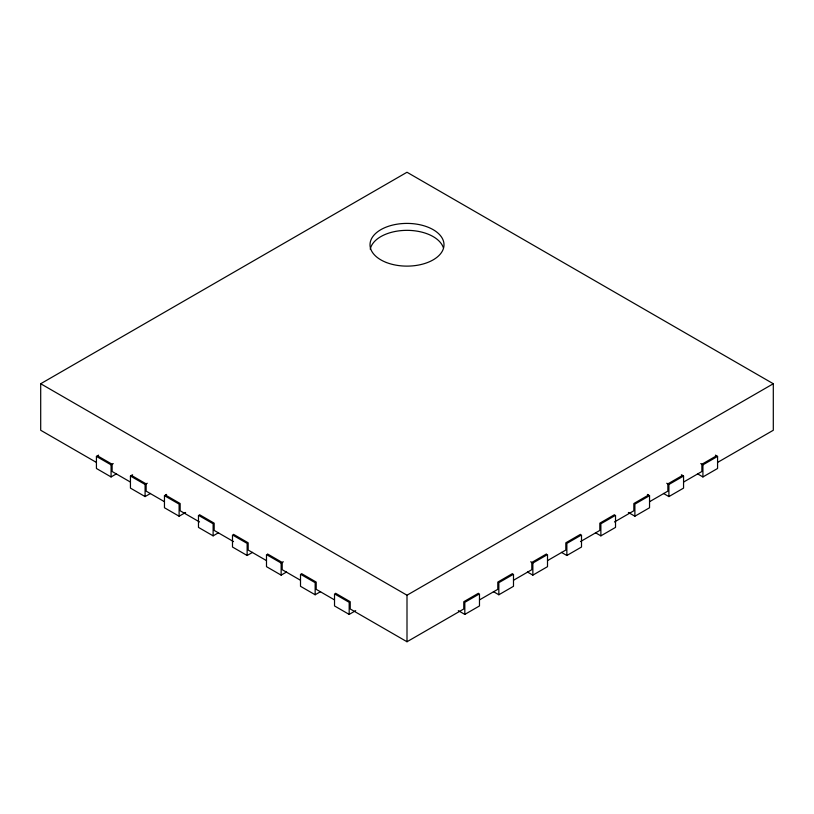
<?xml version="1.0" encoding="UTF-8"?>
<svg xmlns="http://www.w3.org/2000/svg" width="814" height="814" viewBox="0 0 814 814"><rect width="100%" height="100%" fill="white"/><g stroke="black" fill="none" stroke-linecap="round" stroke-linejoin="round"><path stroke-width="1.22" d="M96.388 462.413L40.7 430.26L40.7 383.74L407 172.253L773.3 383.74L773.3 430.26L717.612 462.413M116.514 473.799L111.08 476.943L96.428 468.477L96.428 456.4L98.606 455.138M96.428 456.4L111.08 464.855L113.258 463.604M150.529 493.437L145.096 496.581L130.444 488.115L130.444 476.037L132.621 474.776M130.444 476.037L145.096 484.493L147.273 483.241M185.633 512.454L179.111 516.218L164.459 507.753L164.459 495.675L166.626 494.413M213.126 535.856L213.126 523.768L198.474 515.313L198.474 527.391L213.126 535.856L218.559 532.712M247.141 555.494L247.141 543.406L232.489 534.951L232.489 547.028L247.141 555.494L252.574 552.35M286.579 571.988L281.145 575.132L266.493 566.666L266.493 554.588L281.145 563.044L283.323 561.792M315.16 594.769L315.16 582.682L300.508 574.226L300.508 586.304L315.16 594.769L320.594 591.625M349.175 614.407L349.175 602.319L334.523 593.864L334.523 605.942L349.175 614.407L355.698 610.642M40.7 383.74L407 595.217L773.3 383.74M478.429 593.253L463.777 601.719L463.777 608.964L407 641.747L350.224 608.964L350.224 601.719L335.572 593.253M512.444 573.616L497.792 582.081L497.792 589.326L479.507 599.887M546.459 553.978L531.807 562.443L531.807 569.688L513.522 580.25M580.474 534.34L565.822 542.806L565.822 550.05L547.527 560.612M614.478 514.702L599.826 523.168L599.826 530.413L580.474 541.595M648.493 495.065L633.841 503.53L633.841 510.775L614.478 521.957M682.508 475.427L667.856 483.892L667.856 491.137L649.572 501.699M716.524 455.789L701.871 464.255L701.871 471.499L683.587 482.061M530.677 561.792L532.855 563.044L547.507 554.588L547.507 566.666L532.855 575.132L527.421 571.988M634.889 516.218L649.541 507.753L649.541 495.675L634.889 504.131L634.889 516.218L628.367 512.454M666.727 483.241L668.904 484.493L683.557 476.037L683.557 488.115L668.904 496.581L663.471 493.437M700.742 463.604L702.92 464.855L717.572 456.4L717.572 468.477L702.92 476.943L697.486 473.799M464.825 614.407L479.477 605.942L479.477 593.864L464.825 602.319L464.825 614.407L458.302 610.642M498.84 594.769L513.492 586.304L513.492 574.226L498.84 582.682L498.84 594.769L493.406 591.625M566.859 555.494L581.511 547.028L581.511 534.951L566.859 543.406L566.859 555.494L561.426 552.35M600.874 535.856L615.526 527.391L615.526 515.313L600.874 523.768L600.874 535.856L595.441 532.712M715.394 455.138L717.572 456.4M681.379 474.776L683.557 476.037M647.374 494.413L649.541 495.675M97.477 455.789L112.129 464.255L112.129 471.499L130.413 482.061M131.492 475.427L146.144 483.892L146.144 491.137L164.428 501.699M165.507 495.065L180.159 503.53L180.159 510.775L199.522 521.957M199.522 514.702L214.174 523.168L214.174 530.413L233.526 541.595M233.526 534.34L248.178 542.806L248.178 550.05L266.473 560.612M267.541 553.978L282.193 562.443L282.193 569.688L300.478 580.25M301.556 573.616L316.208 582.081L316.208 589.326L334.493 599.887M164.459 495.675L179.111 504.131L179.111 516.218M702.92 464.855L702.92 476.943M668.904 484.493L668.904 496.581M532.855 563.044L532.855 575.132M407 595.217L407 641.747M281.145 563.044L281.145 575.132M145.096 484.493L145.096 496.581M111.08 464.855L111.08 476.943M370.248 249.216A37.006 21.367 0 0 1 405.535 230.362A37.006 21.367 0 0 1 443.294 247.537M386.447 262.525A37.006 21.367 0 0 0 443.925 246.154A37.006 21.367 0 0 0 390.628 225.61A37.006 21.367 0 0 0 386.447 262.525"/></g></svg>
